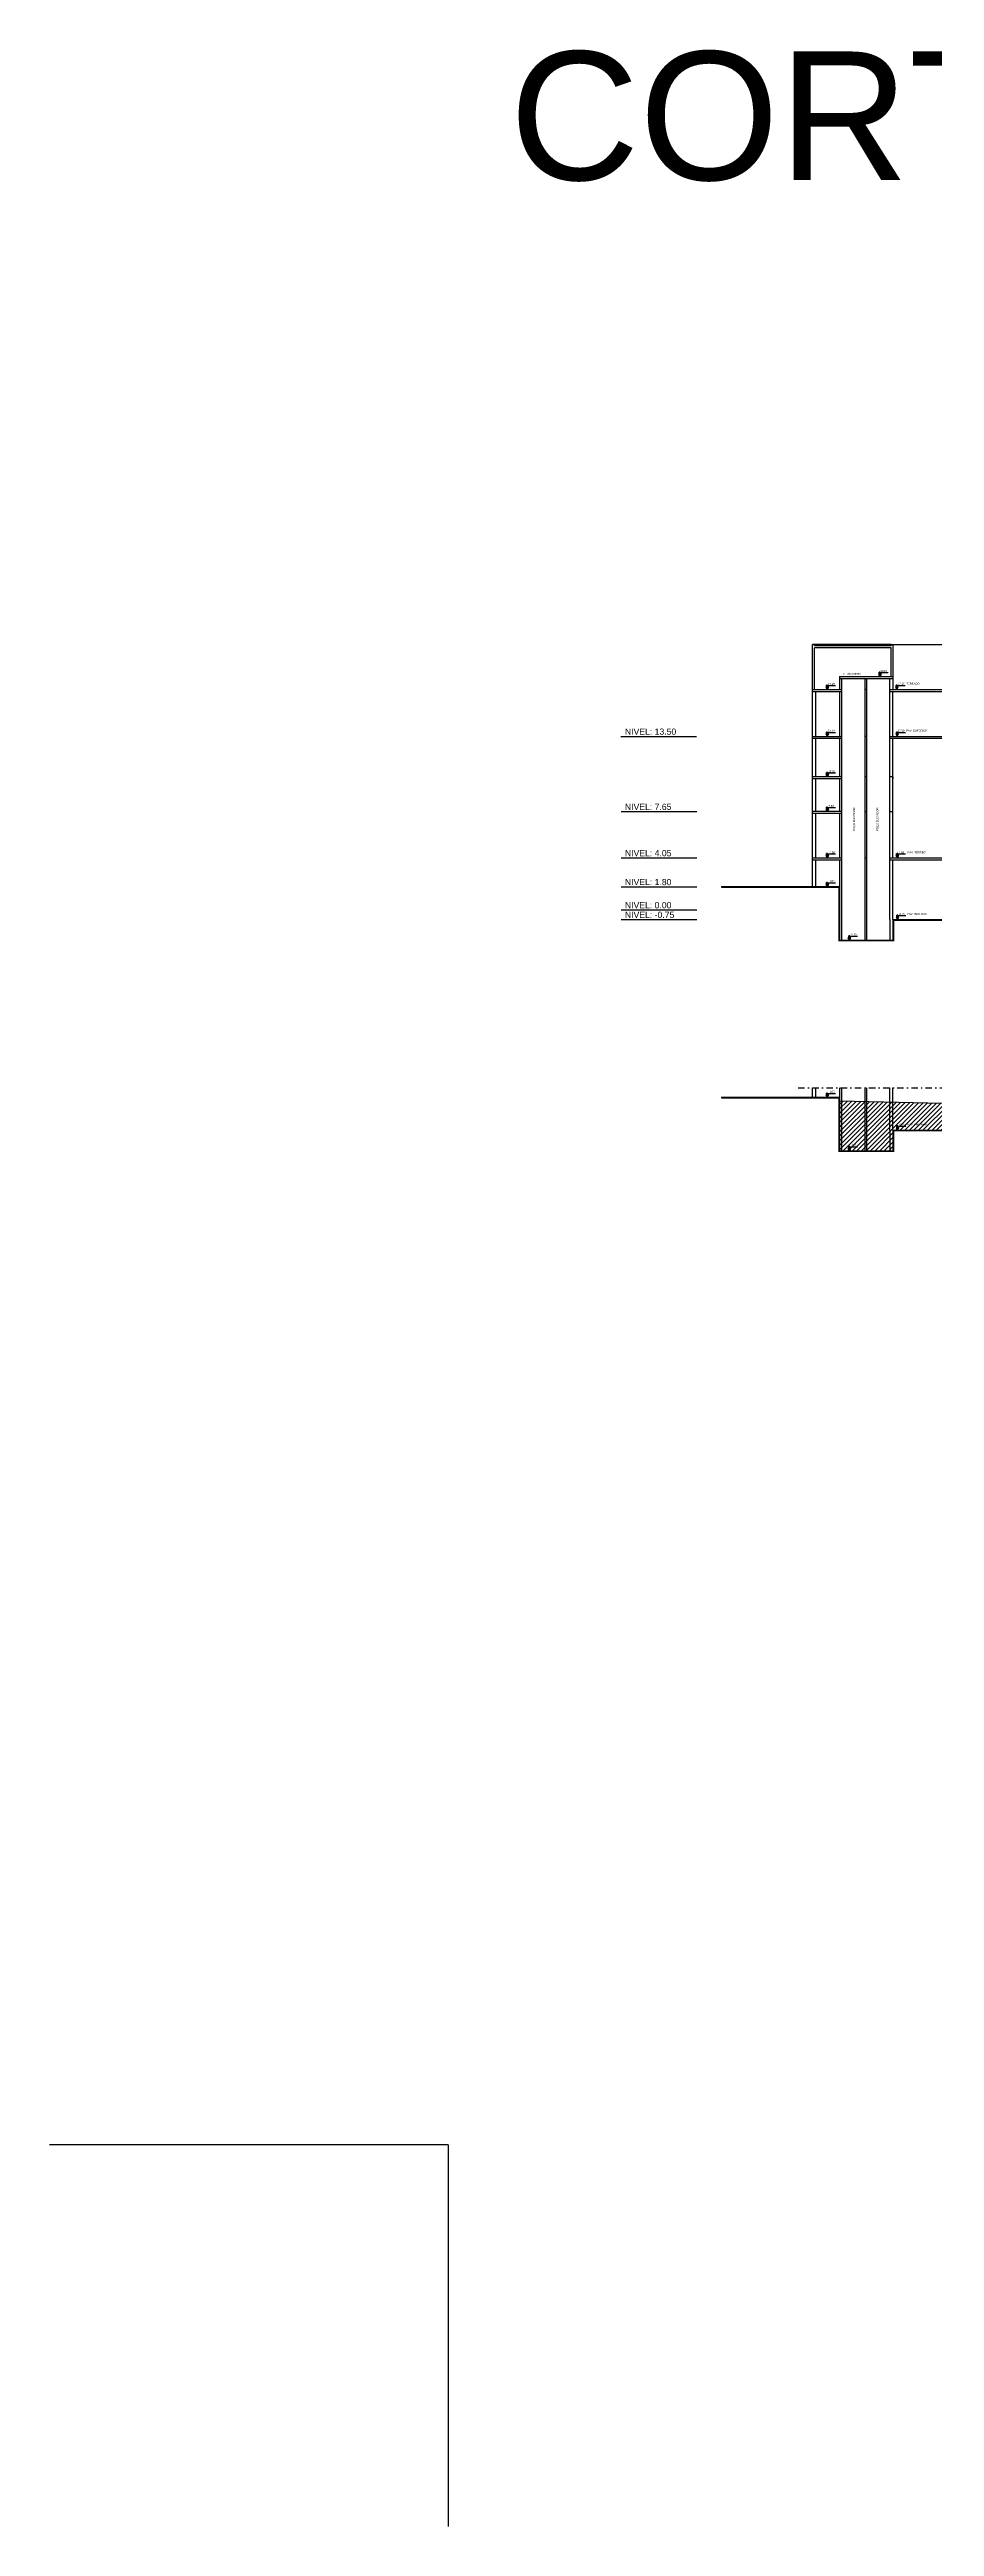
# Model space of a CAD drawing. Extents: x -748 to 161, y 105 to 425.
# Drawn here: x -747.8 to -679, y 104.9 to 297.6 of the extents above; entities that cross this region are included whole.
import ezdxf

# ---------------------------------------------------------------- set-up
doc = ezdxf.new("R2010")
doc.units = 0
doc.header["$LTSCALE"] = 2
doc.header["$MEASUREMENT"] = 0
doc.linetypes.add('DASHDOT', pattern=[1, 0.5, -0.25, 0, -0.25])
doc.layers.get('0').update_dxf_attribs({"linetype": 'CONTINUOUS'})
for name, color, linetype in [('02', 2, 'CONTINUOUS'), ('03', 3, 'CONTINUOUS'), ('04', 4, 'CONTINUOUS'), ('ATERRO-CORTE', 1, 'CONTINUOUS'), ('NOVOSNIVEIS', 30, 'CONTINUOUS'), ('PAREDE-ALTA-ARY', 1, 'CONTINUOUS'), ('PUXA-CORTE', 153, 'CONTINUOUS'), ('TEXTO--0-20', 25, 'CONTINUOUS')]:
    doc.layers.add(name, color=color, linetype=linetype)
doc.styles.add('ARIAL', font='arial.ttf', dxfattribs={"height": 0.5})
doc.styles.add('REGUA60', font='arial.ttf')

msp = doc.modelspace()

# ---------------------------------------------------------------- hatches: boundary and pattern name
at = {"layer": 'ATERRO-CORTE', "ltscale": 0.5}
h = msp.add_hatch(dxfattribs=at)
h.set_pattern_fill('ANSI31', color=256, scale=2, style=0)
h.paths.add_polyline_path([(-686.41, 215.75), (-686.41, 211.85), (-682.21, 211.85), (-682.21, 213.45), (-654.71, 213.45), (-654.71, 214.98, -0.420727), (-654.77, 215.05)])
h.paths.add_polyline_path([(-685.54, 212.09), (-685.65, 211.9), (-685.76, 212.09)], flags=16)
h.paths.add_polyline_path([(-682.02, 213.69), (-681.81, 213.69), (-681.91, 213.5)], flags=16)
h.paths.add_polyline_path([(-619.71, 213.45), (-619.71, 214.38, -0.419243), (-619.77, 214.45), (-646.77, 214.91), (-646.8, 214.85), (-646.84, 214.91), (-654.65, 215.05, -0.409202), (-654.71, 214.98), (-654.71, 213.45)])
h.paths.add_polyline_path([(-651.44, 213.69), (-651.55, 213.5), (-651.66, 213.69)], flags=16)
h.paths.add_polyline_path([(-606.14, 213.5), (-619.65, 214.44, -0.393889), (-619.71, 214.38), (-619.71, 213.5)])
h.paths.add_polyline_path([(-681.84, 213.83), (-681.31, 213.83), (-681.31, 214.06), (-681.84, 214.06)], flags=24)
h.paths.add_polyline_path([(-681.2, 213.83), (-679.58, 213.83), (-679.58, 214.06), (-681.2, 214.06)], flags=24)
h.paths.add_polyline_path([(-685.59, 212.25), (-685.05, 212.25), (-685.05, 212.48), (-685.59, 212.48)], flags=24)
h.paths.add_polyline_path([(-651.5, 213.84), (-650.96, 213.84), (-650.96, 214.07), (-651.5, 214.07)], flags=24)

# ---------------------------------------------------------------- linework, layer by layer
at = {"ltscale": 0.5}
for p, q in [((-703.41, 244.13), (-697.54, 244.13)), ((-703.38, 238.28), (-697.51, 238.28)), ((-703.38, 234.68), (-697.51, 234.68)), ((-703.38, 232.43), (-697.51, 232.43)), ((-703.38, 230.63), (-697.51, 230.63)), ((-703.38, 229.88), (-697.51, 229.88)), ((-716.84, 134.58), (-747.83, 134.58)), ((-716.84, 134.58), (-716.84, 104.9))]:
    msp.add_line(p, q, dxfattribs=at)
at = {"layer": '02', "ltscale": 0.5}
for p, q in [((-682.4, 251.28), (-688.36, 251.28)), ((-682.25, 251.28), (-677.26, 251.28))]:
    msp.add_line(p, q, dxfattribs=at)
at = {"layer": '03', "ltscale": 0.5}
for p, q in [((-688.51, 247.63), (-688.51, 251.28)), ((-688.36, 251.28), (-688.51, 251.28)), ((-688.36, 251.18), (-688.36, 251.28)), ((-682.4, 251.18), (-688.36, 251.18)), ((-688.36, 247.78), (-688.36, 251.03)), ((-682.4, 251.03), (-688.36, 251.03)), ((-682.4, 251.18), (-682.4, 251.28)), ((-682.4, 251.28), (-682.25, 251.28)), ((-682.4, 248.78), (-682.4, 251.03)), ((-682.25, 247.78), (-682.25, 251.28)), ((-686.41, 248.78), (-682.25, 248.78)), ((-686.41, 248.78), (-686.41, 247.78)), ((-686.41, 248.63), (-682.25, 248.63)), ((-686.26, 248.63), (-686.26, 228.28)), ((-684.46, 248.63), (-684.46, 228.28)), ((-684.31, 248.63), (-684.31, 228.28)), ((-682.51, 240.98), (-682.51, 248.63)), ((-688.51, 247.78), (-686.26, 247.78)), ((-688.51, 247.63), (-686.26, 247.63)), ((-688.26, 244.13), (-688.26, 247.63)), ((-686.41, 247.63), (-686.41, 244.13)), ((-684.31, 247.78), (-684.46, 247.78)), ((-682.51, 247.78), (-669.41, 247.78)), ((-682.51, 247.63), (-669.56, 247.63)), ((-682.26, 244.13), (-682.26, 247.63)), ((-688.51, 244.13), (-686.26, 244.13)), ((-688.51, 243.98), (-686.26, 243.98)), ((-688.26, 240.98), (-688.26, 243.98)), ((-686.41, 243.98), (-686.41, 240.98)), ((-684.31, 244.13), (-684.46, 244.13)), ((-682.51, 244.13), (-669.41, 244.13)), ((-682.51, 243.98), (-669.41, 243.98)), ((-682.26, 234.68), (-682.26, 243.98)), ((-686.26, 240.98), (-688.51, 240.98)), ((-686.26, 240.83), (-688.51, 240.83)), ((-688.26, 238.28), (-688.26, 240.83)), ((-686.41, 240.83), (-686.41, 238.28)), ((-684.31, 240.98), (-684.46, 240.98)), ((-682.51, 238.28), (-682.51, 240.98)), ((-682.26, 240.98), (-682.51, 240.98)), ((-682.26, 240.98), (-682.26, 240.83)), ((-686.26, 238.28), (-688.51, 238.28)), ((-686.26, 238.13), (-688.51, 238.13)), ((-688.26, 234.68), (-688.26, 238.13)), ((-686.41, 238.13), (-686.41, 234.68)), ((-684.46, 238.28), (-684.31, 238.28)), ((-682.51, 234.68), (-682.51, 238.28)), ((-682.51, 238.28), (-682.26, 238.28)), ((-688.51, 234.68), (-686.26, 234.68)), ((-688.51, 234.53), (-686.26, 234.53)), ((-688.26, 232.38), (-688.26, 234.53)), ((-686.41, 234.53), (-686.41, 228.28)), ((-684.46, 234.68), (-684.31, 234.68)), ((-682.51, 229.88), (-682.51, 234.68)), ((-682.51, 234.68), (-661.26, 234.68)), ((-682.51, 234.53), (-661.26, 234.53)), ((-682.26, 229.88), (-682.26, 234.53)), ((-682.51, 229.88), (-682.51, 228.28)), ((-682.26, 229.88), (-682.26, 228.28)), ((-682.26, 229.88), (-682.26, 228.28)), ((-688.26, 216), (-688.26, 216.8)), ((-686.41, 216.8), (-686.41, 211.9)), ((-686.26, 216.8), (-686.26, 211.9)), ((-684.46, 216.8), (-684.46, 211.9)), ((-684.31, 216.8), (-684.31, 211.9)), ((-682.51, 213.5), (-682.51, 216.8)), ((-682.26, 213.5), (-682.26, 216.8)), ((-682.51, 213.5), (-682.51, 211.9)), ((-682.26, 213.5), (-682.26, 211.9)), ((-682.26, 213.5), (-682.26, 211.9))]:
    msp.add_line(p, q, dxfattribs=at)
at = {"layer": '04', "ltscale": 0.5}
for p, q in [((-686.41, 232.43), (-695.61, 232.43)), ((-686.41, 232.43), (-686.41, 228.28)), ((-682.26, 229.88), (-589.66, 229.88)), ((-686.41, 228.28), (-682.26, 228.28)), ((-686.41, 216.05), (-695.61, 216.05)), ((-686.41, 216.05), (-686.41, 211.9)), ((-682.26, 213.5), (-589.66, 213.5)), ((-686.41, 211.9), (-682.26, 211.9))]:
    msp.add_line(p, q, dxfattribs=at)
at = {"layer": '04', "ltscale": 0.5, "const_width": 0.1}
for points in [[(-695.61, 232.38), (-686.46, 232.38), (-686.46, 228.23), (-682.21, 228.23), (-682.21, 229.83), (-589.71, 229.83), (-589.71, 228.93), (-561.86, 228.93), (-561.86, 229.83), (-555.86, 229.83), (-555.86, 227.38), (-543.3, 227.38)], [(-695.61, 216), (-686.46, 216), (-686.46, 211.85), (-682.21, 211.85), (-682.21, 213.45), (-589.71, 213.45), (-589.71, 212.55), (-561.86, 212.55), (-561.86, 213.45), (-555.86, 213.45), (-555.86, 211), (-543.3, 211)]]:
    msp.add_lwpolyline(points, dxfattribs=at)
at = {"layer": 'ATERRO-CORTE', "color": 7, "linetype": 'DASHDOT', "ltscale": 0.5}
msp.add_line((-689.63, 216.8), (-554.05, 216.8), dxfattribs=at)
at = {"layer": 'ATERRO-CORTE', "color": 7, "ltscale": 0.5}
msp.add_line((-654.71, 215.05), (-686.41, 215.75), dxfattribs=at)
at = {"layer": 'PUXA-CORTE', "color": 3, "ltscale": 0.5}
for p, q in [((-688.51, 232.38), (-688.51, 247.63)), ((-688.51, 216), (-688.51, 216.8))]:
    msp.add_line(p, q, dxfattribs=at)
at = {"layer": 'TEXTO--0-20', "color": 8}
for p, q in [((-683.38, 249.09), (-682.63, 249.09)), ((-683.27, 248.78), (-683.27, 249.17)), ((-687.47, 248.09), (-686.73, 248.09)), ((-687.37, 247.78), (-687.37, 248.17)), ((-682.06, 248.09), (-681.32, 248.09)), ((-681.96, 247.78), (-681.96, 248.17)), ((-687.47, 244.44), (-686.73, 244.44)), ((-687.37, 244.13), (-687.37, 244.52)), ((-682.05, 244.44), (-681.3, 244.44)), ((-681.94, 244.13), (-681.94, 244.52)), ((-687.47, 241.29), (-686.73, 241.29)), ((-687.37, 240.98), (-687.37, 241.37)), ((-687.47, 238.59), (-686.73, 238.59)), ((-687.37, 238.28), (-687.37, 238.67)), ((-687.37, 234.68), (-687.37, 235.07)), ((-681.92, 234.68), (-681.92, 235.07)), ((-687.47, 234.99), (-686.73, 234.99)), ((-682.03, 234.99), (-681.28, 234.99)), ((-687.47, 232.74), (-686.73, 232.74)), ((-687.37, 232.43), (-687.37, 232.82)), ((-682.02, 230.19), (-681.27, 230.19)), ((-681.91, 229.88), (-681.91, 230.27)), ((-685.75, 228.59), (-685.01, 228.59)), ((-685.65, 228.28), (-685.65, 228.67)), ((-687.47, 216.36), (-686.73, 216.36)), ((-687.37, 216.05), (-687.37, 216.44)), ((-681.91, 213.5), (-681.91, 213.89)), ((-685.75, 212.21), (-685.01, 212.21)), ((-685.65, 211.9), (-685.65, 212.29)), ((-682.02, 213.81), (-681.27, 213.81))]:
    msp.add_line(p, q, dxfattribs=at)
for points in [[(-683.27, 248.78), (-683.16, 248.97), (-683.38, 248.97)], [(-687.37, 247.78), (-687.26, 247.97), (-687.48, 247.97)], [(-681.96, 247.78), (-681.85, 247.97), (-682.07, 247.97)], [(-687.37, 244.13), (-687.26, 244.32), (-687.48, 244.32)], [(-681.94, 244.13), (-681.83, 244.32), (-682.05, 244.32)], [(-687.37, 240.98), (-687.26, 241.17), (-687.48, 241.17)], [(-687.37, 238.28), (-687.26, 238.47), (-687.48, 238.47)], [(-687.37, 234.68), (-687.26, 234.87), (-687.48, 234.87)], [(-681.92, 234.68), (-681.81, 234.87), (-682.03, 234.87)], [(-687.37, 232.43), (-687.26, 232.62), (-687.48, 232.62)], [(-681.91, 229.88), (-681.81, 230.07), (-682.02, 230.07)], [(-685.65, 228.28), (-685.54, 228.47), (-685.76, 228.47)], [(-687.37, 216.05), (-687.26, 216.24), (-687.48, 216.24)], [(-685.65, 211.9), (-685.54, 212.09), (-685.76, 212.09)], [(-681.91, 213.5), (-681.81, 213.69), (-682.02, 213.69)]]:
    msp.add_lwpolyline(points, close=True, dxfattribs=at)

# ---------------------------------------------------------------- texts
at = {"layer": 'NOVOSNIVEIS', "ltscale": 0.5, "style": 'REGUA60'}
for s, p in [('C. MÁQUINAS', (-686.13, 248.92)), ('18.15', (-683.24, 249.15)), ('17.15', (-687.31, 248.13)), ('17.15', (-681.88, 248.15)), ('TERRAÇO', (-681.22, 248.15)), ('13.50', (-687.31, 244.51)), ('13.50', (-681.9, 244.5)), ('PAV. SUPERIOR', (-681.23, 244.5)), ('10.35', (-687.3, 241.34)), ('7.65', (-687.26, 238.64)), ('4.05', (-687.19, 235.04)), ('4.05', (-681.8, 235.04)), ('PAV. TÉRREO', (-681.13, 235.04)), ('1.80', (-687.21, 232.8)), ('-0.75', (-681.81, 230.25)), ('PAV. INFERIOR', (-681.15, 230.25)), ('-2.35', (-685.56, 228.67)), ('1.80', (-687.21, 216.42)), ('-0.75', (-681.81, 213.87)), ('PAV. INFERIOR', (-681.15, 213.87)), ('-2.35', (-685.56, 212.29))]:
    msp.add_text(s, height=0.15, dxfattribs=at).set_placement(p)
at = {"layer": 'NOVOSNIVEIS', "style": 'ARIAL'}
for s, p in [('NIVEL: 13.50', (-703.1, 244.26)), ('NIVEL: 7.65', (-703.1, 238.41)), ('NIVEL: 4.05', (-703.1, 234.81)), ('NIVEL: 1.80', (-703.1, 232.56)), ('NIVEL: 0.00', (-703.1, 230.76)), ('NIVEL: -0.75', (-703.1, 230.01))]:
    msp.add_text(s, height=0.48, dxfattribs=at).set_placement(p)
at = {"layer": 'NOVOSNIVEIS', "ltscale": 0.5, "style": 'REGUA60'}
for p in [(-685.21, 236.78), (-683.4, 236.78)]:
    msp.add_text('POÇO ELEVADOR', height=0.15, rotation=90, dxfattribs=at).set_placement(p)
at = {"layer": 'PAREDE-ALTA-ARY', "style": 'REGUA60'}
msp.add_text('CORTE EIXO 1-5', height=10, dxfattribs=at).set_placement((-712.07, 287.4))

doc.saveas('drawing.dxf')
